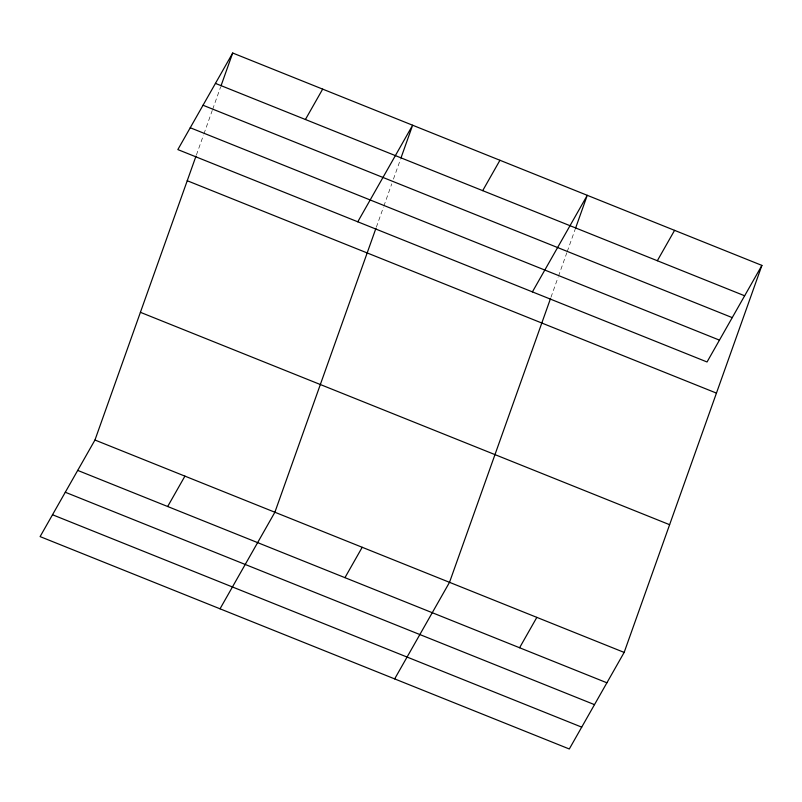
<?xml version="1.0" encoding="UTF-8"?>
<svg xmlns="http://www.w3.org/2000/svg" width="802" height="802" viewBox="0 0 802 802"><rect width="100%" height="100%" fill="white"/><g stroke="black" fill="none" stroke-linecap="round" stroke-linejoin="round"><path stroke-width="0.6" stroke-dasharray="4.01 3.01" d="M196.42 154.956L203.507 135.037M203.929 133.864L212.269 110.425M212.68 109.252L220.61 86.997M376.349 227.166L383.436 207.247M383.857 206.074L391.777 183.808M393.441 179.127L400.539 159.207M550.984 297.251L558.072 277.332M558.493 276.159L566.834 252.73M567.245 251.557L575.174 229.292"/><path stroke-width="1.2" d="M761.9 265.402L707.043 361.973L177.844 149.583L232.7 53.012L761.9 265.402L624.156 652.417L569.3 748.988L40.1 536.598L94.957 440.027L195.999 156.119M221.021 85.824L232.7 53.012M375.927 228.339L274.885 512.237L220.029 608.808M400.95 158.034L412.629 125.222L357.772 221.803M550.563 298.424L449.521 582.322L394.664 678.893M575.585 228.119L587.264 195.317L532.408 291.888M305.412 119.498L322.665 89.122M167.668 506.513L184.921 476.137M482.694 190.645L499.947 160.27M344.95 577.661L362.203 547.285M657.329 260.73L674.582 230.354M519.586 647.745L536.839 617.37M215.447 83.398L744.647 295.778M203.036 105.242L732.236 317.622M190.244 127.749L719.444 340.128M187.247 180.731L716.447 393.11M140.41 312.319L669.61 524.698M94.957 440.027L624.156 652.417M77.704 470.403L606.903 682.793M65.293 492.248L594.493 704.637M52.511 514.754L581.711 727.143"/></g></svg>
